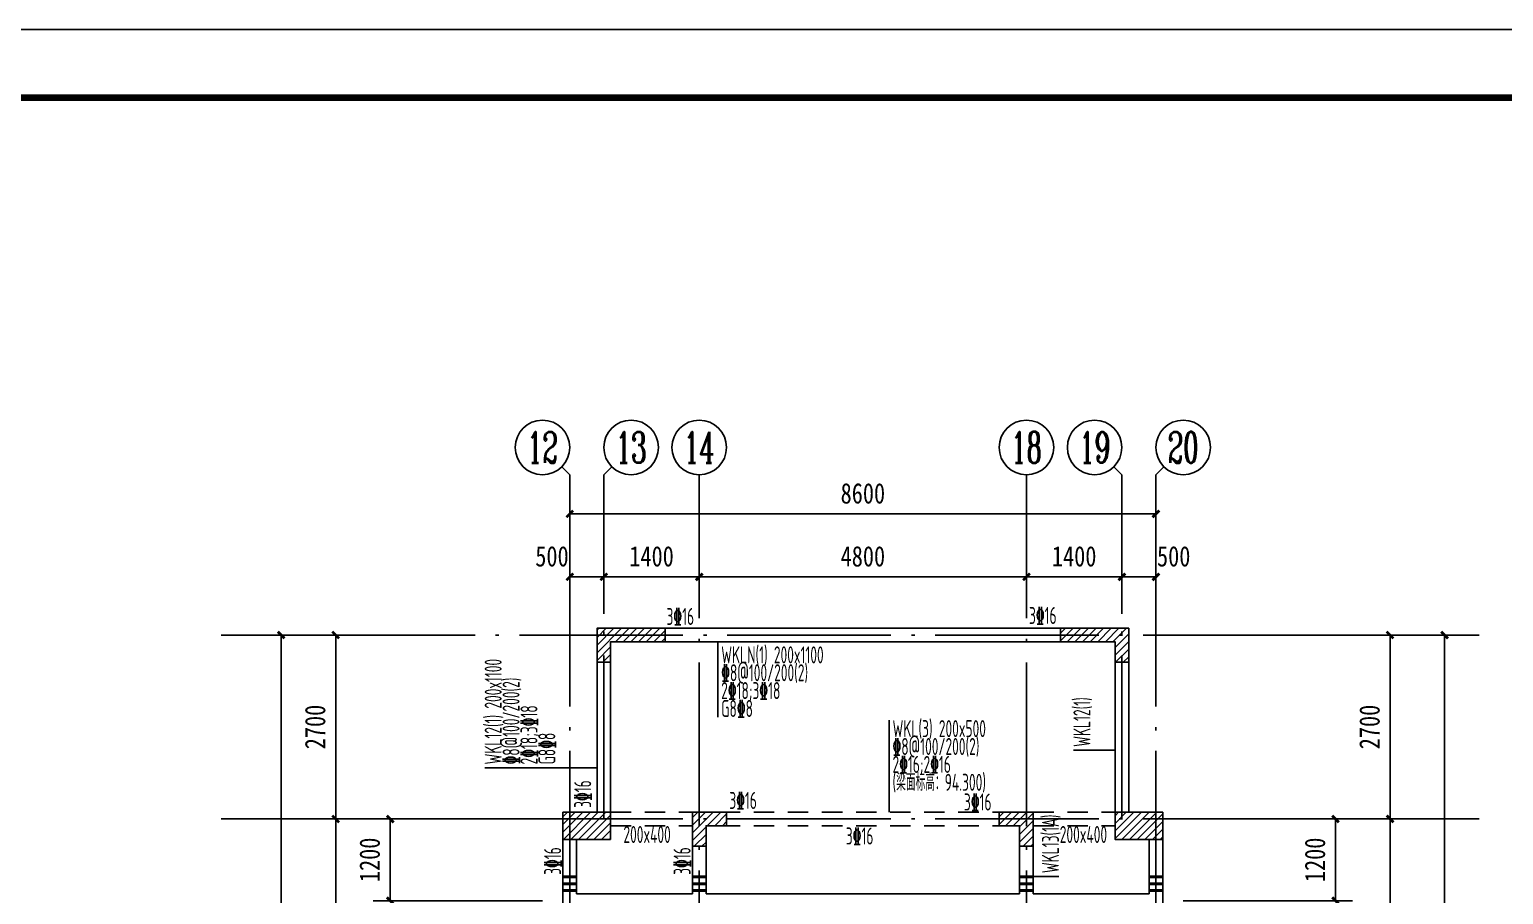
# Model space of a CAD drawing. Extents: x -144902 to 588294, y -160863 to 65494.
# Drawn here: x 134006 to 155630, y -112595 to -99900 of the extents above; entities that cross this region are included whole.
import ezdxf
from ezdxf.enums import TextEntityAlignment as Align

# ---------------------------------------------------------------- set-up
doc = ezdxf.new("R2010")
doc.units = 0
doc.header["$LTSCALE"] = 100
doc.linetypes.add('3', pattern=[5, 3, -2])
doc.linetypes.add('ACAD_ISO04W100', pattern=[30.5, 24, -3, 0.5, -3])
doc.layers.get('0').update_dxf_attribs({"linetype": 'CONTINUOUS'})
doc.layers.get('Defpoints').update_dxf_attribs({"linetype": 'CONTINUOUS'})
for name, color, linetype in [('1508', 2, 'CONTINUOUS'), ('AXIS', 3, 'CONTINUOUS'), ('AXIS_TEXT', 7, 'CONTINUOUS'), ('DOTE', 253, 'ACAD_ISO04W100'), ('HATCH', 254, 'CONTINUOUS'), ('HIDE_BEAMDIMLOCAL', 7, 'CONTINUOUS'), ('HIDE_BEAMDIMMASS', 2, 'CONTINUOUS'), ('S_BEAMDIMLOCAL', 7, 'CONTINUOUS'), ('S_BEAMDIMMASS', 2, 'CONTINUOUS'), ('tk', 7, 'CONTINUOUS'), ('梁', 4, 'CONTINUOUS'), ('梁虚线', 134, '3'), ('次梁箍筋', 1, 'CONTINUOUS'), ('砼墙', 3, 'CONTINUOUS')]:
    doc.layers.add(name, color=color, linetype=linetype)
doc.styles.add('_HZTXT', font='complex.shx', dxfattribs={"width": 0.7, "bigfont": 'tssdchn.shx'})
doc.styles.add('COMPLEX', font='COMPLEX')
doc.styles.add('DIM_FONT', font='SIMHEI.TTF', dxfattribs={"width": 0.8})
doc.styles.get("Standard").update_dxf_attribs({"font": 'tssdeng.shx', "width": 0.7, "bigfont": 'tssdchn.shx'})
doc.dimstyles.new('DIMN', dxfattribs={"dimtxt": 300, "dimasz": 100, "dimexe": 250, "dimexo": 300, "dimgap": 150, "dimtad": 1, "dimdec": 0, "dimzin": 0, "dimdsep": 46, "dimtxsty": 'DIM_FONT', "dimblk": 'ARCHTICK', "dimcen": 0.09, "dimclrt": 7, "dimazin": 2, "dimtfac": 1, "dimtdec": 0, "dimtix": 1, "dimtmove": 2, "dimatfit": 3, "dimfxl": 1, "dimtolj": 1, "dimtzin": 0, "dimarcsym": 0})
pattern_1 = [(45, (-165371.26, 95348.545), (-56.1266, 56.1266), [])]

# ---------------------------------------------------------------- blocks, each defined once
blk = doc.blocks.new('A1tk')
at = {"layer": 'tk', "color": 5}
blk.add_lwpolyline([(0, 0), (0, 59400), (84100, 59400), (84100, 0)], close=True, dxfattribs=at)
at = {"layer": 'tk', "const_width": 100}
blk.add_lwpolyline([(2500, 1000), (83100, 1000), (83100, 58400), (2500, 58400)], close=True, dxfattribs=at)
blk = doc.blocks.new('_ArchTick')
at = {"color": 0, "linetype": 'ByBlock', "const_width": 0.4}
blk.add_lwpolyline([(-0.5, -0.5), (0.5, 0.5)], dxfattribs=at)
blk = doc.blocks.new('*D1544')
at = {"layer": 'AXIS', "color": 0, "lineweight": -2}
for p, q in [((5914, 21623), (5914, 22118)), ((6414, 21623), (6414, 22118)), ((5914, 21868), (6414, 21868))]:
    blk.add_line(p, q, dxfattribs=at)
at = {"layer": 'Defpoints', "color": 0}
for p in [(6414, 21868), (5914, 21323), (6414, 21323)]:
    blk.add_point(p, dxfattribs=at)
at = {"layer": 'AXIS', "color": 0, "lineweight": -2, "xscale": 100, "yscale": 100, "zscale": 100, "rotation": 180}
blk.add_blockref('_ArchTick', (5914, 21868), dxfattribs=at)
at = {"layer": 'AXIS', "color": 0, "lineweight": -2, "xscale": 100, "yscale": 100, "zscale": 100}
blk.add_blockref('_ArchTick', (6414, 21868), dxfattribs=at)
at = {"layer": 'AXIS', "color": 7, "insert": (5653, 22168), "char_height": 300, "attachment_point": 5, "style": 'DIM_FONT'}
blk.add_mtext('\\A1;500', dxfattribs=at)
blk = doc.blocks.new('*D1545')
at = {"layer": 'AXIS', "color": 0, "lineweight": -2}
for p, q in [((6414, 21623), (6414, 22118)), ((7814, 21623), (7814, 22118)), ((6414, 21868), (7814, 21868))]:
    blk.add_line(p, q, dxfattribs=at)
at = {"layer": 'Defpoints', "color": 0}
for p in [(7814, 21868), (6414, 21323), (7814, 21323)]:
    blk.add_point(p, dxfattribs=at)
at = {"layer": 'AXIS', "color": 0, "lineweight": -2, "xscale": 100, "yscale": 100, "zscale": 100, "rotation": 180}
blk.add_blockref('_ArchTick', (6414, 21868), dxfattribs=at)
at = {"layer": 'AXIS', "color": 0, "lineweight": -2, "xscale": 100, "yscale": 100, "zscale": 100}
blk.add_blockref('_ArchTick', (7814, 21868), dxfattribs=at)
at = {"layer": 'AXIS', "color": 7, "insert": (7114, 22168), "char_height": 300, "attachment_point": 5, "style": 'DIM_FONT'}
blk.add_mtext('\\A1;1400', dxfattribs=at)
blk = doc.blocks.new('*D1546')
at = {"layer": 'AXIS', "color": 0, "lineweight": -2}
for p, q in [((7814, 21623), (7814, 22118)), ((12614, 21623), (12614, 22118)), ((7814, 21868), (12614, 21868))]:
    blk.add_line(p, q, dxfattribs=at)
at = {"layer": 'Defpoints', "color": 0}
for p in [(12614, 21868), (7814, 21323), (12614, 21323)]:
    blk.add_point(p, dxfattribs=at)
at = {"layer": 'AXIS', "color": 0, "lineweight": -2, "xscale": 100, "yscale": 100, "zscale": 100, "rotation": 180}
blk.add_blockref('_ArchTick', (7814, 21868), dxfattribs=at)
at = {"layer": 'AXIS', "color": 0, "lineweight": -2, "xscale": 100, "yscale": 100, "zscale": 100}
blk.add_blockref('_ArchTick', (12614, 21868), dxfattribs=at)
at = {"layer": 'AXIS', "color": 7, "insert": (10214, 22168), "char_height": 300, "attachment_point": 5, "style": 'DIM_FONT'}
blk.add_mtext('\\A1;4800', dxfattribs=at)
blk = doc.blocks.new('*D1547')
at = {"layer": 'AXIS', "color": 0, "lineweight": -2}
for p, q in [((12614, 21623), (12614, 22118)), ((14014, 21623), (14014, 22118)), ((12614, 21868), (14014, 21868))]:
    blk.add_line(p, q, dxfattribs=at)
at = {"layer": 'Defpoints', "color": 0}
for p in [(14014, 21868), (12614, 21323), (14014, 21323)]:
    blk.add_point(p, dxfattribs=at)
at = {"layer": 'AXIS', "color": 0, "lineweight": -2, "xscale": 100, "yscale": 100, "zscale": 100, "rotation": 180}
blk.add_blockref('_ArchTick', (12614, 21868), dxfattribs=at)
at = {"layer": 'AXIS', "color": 0, "lineweight": -2, "xscale": 100, "yscale": 100, "zscale": 100}
blk.add_blockref('_ArchTick', (14014, 21868), dxfattribs=at)
at = {"layer": 'AXIS', "color": 7, "insert": (13314, 22168), "char_height": 300, "attachment_point": 5, "style": 'DIM_FONT'}
blk.add_mtext('\\A1;1400', dxfattribs=at)
blk = doc.blocks.new('*D1548')
at = {"layer": 'AXIS', "color": 0, "lineweight": -2}
for p, q in [((14014, 21623), (14014, 22118)), ((14514, 21623), (14514, 22118)), ((14014, 21868), (14514, 21868))]:
    blk.add_line(p, q, dxfattribs=at)
at = {"layer": 'Defpoints', "color": 0}
for p in [(14514, 21868), (14014, 21323), (14514, 21323)]:
    blk.add_point(p, dxfattribs=at)
at = {"layer": 'AXIS', "color": 0, "lineweight": -2, "xscale": 100, "yscale": 100, "zscale": 100, "rotation": 180}
blk.add_blockref('_ArchTick', (14014, 21868), dxfattribs=at)
at = {"layer": 'AXIS', "color": 0, "lineweight": -2, "xscale": 100, "yscale": 100, "zscale": 100}
blk.add_blockref('_ArchTick', (14514, 21868), dxfattribs=at)
at = {"layer": 'AXIS', "color": 7, "insert": (14774, 22168), "char_height": 300, "attachment_point": 5, "style": 'DIM_FONT'}
blk.add_mtext('\\A1;500', dxfattribs=at)
blk = doc.blocks.new('*D1549')
at = {"layer": 'AXIS', "color": 0, "lineweight": -2}
for p, q in [((2342, 21015), (1430, 21015)), ((1680, 5415), (1680, 21015)), ((2342, 5415), (1430, 5415))]:
    blk.add_line(p, q, dxfattribs=at)
at = {"layer": 'Defpoints', "color": 0}
for p in [(1680, 21015), (2642, 21015), (2642, 5415)]:
    blk.add_point(p, dxfattribs=at)
at = {"layer": 'AXIS', "color": 0, "lineweight": -2, "xscale": 100, "yscale": 100, "zscale": 100}
for p, rotation in [((1680, 21015), 90), ((1680, 5415), 270)]:
    blk.add_blockref('_ArchTick', p, dxfattribs=dict(at, rotation=rotation))
at = {"layer": 'AXIS', "color": 7, "insert": (1380, 13215), "char_height": 300, "attachment_point": 5, "rotation": 90, "style": 'DIM_FONT'}
blk.add_mtext('\\A1;15600', dxfattribs=at)
blk = doc.blocks.new('*D1552')
at = {"layer": 'AXIS', "color": 0, "lineweight": -2}
for p, q in [((2342, 21015), (2230, 21015)), ((2480, 18315), (2480, 21015)), ((2342, 18315), (2230, 18315))]:
    blk.add_line(p, q, dxfattribs=at)
at = {"layer": 'Defpoints', "color": 0}
for p in [(2480, 21015), (2642, 21015), (2642, 18315)]:
    blk.add_point(p, dxfattribs=at)
at = {"layer": 'AXIS', "color": 0, "lineweight": -2, "xscale": 100, "yscale": 100, "zscale": 100}
for p, rotation in [((2480, 21015), 90), ((2480, 18315), 270)]:
    blk.add_blockref('_ArchTick', p, dxfattribs=dict(at, rotation=rotation))
at = {"layer": 'AXIS', "color": 7, "insert": (2180, 19665), "char_height": 300, "attachment_point": 5, "rotation": 90, "style": 'DIM_FONT'}
blk.add_mtext('\\A1;2700', dxfattribs=at)
blk = doc.blocks.new('*D1554')
at = {"layer": 'AXIS', "color": 0, "lineweight": -2}
for p, q in [((2342, 18315), (2230, 18315)), ((2480, 13815), (2480, 18315)), ((2342, 13815), (2230, 13815))]:
    blk.add_line(p, q, dxfattribs=at)
at = {"layer": 'Defpoints', "color": 0}
for p in [(2480, 18315), (2642, 18315), (2642, 13815)]:
    blk.add_point(p, dxfattribs=at)
at = {"layer": 'AXIS', "color": 0, "lineweight": -2, "xscale": 100, "yscale": 100, "zscale": 100}
for p, rotation in [((2480, 18315), 90), ((2480, 13815), 270)]:
    blk.add_blockref('_ArchTick', p, dxfattribs=dict(at, rotation=rotation))
at = {"layer": 'AXIS', "color": 7, "insert": (2180, 16065), "char_height": 300, "attachment_point": 5, "rotation": 90, "style": 'DIM_FONT'}
blk.add_mtext('\\A1;4500', dxfattribs=at)
blk = doc.blocks.new('*D1555')
at = {"layer": 'AXIS', "color": 0, "lineweight": -2}
for p, q in [((15414, 21015), (18998, 21015)), ((18748, 5415), (18748, 21015)), ((15414, 5415), (18998, 5415))]:
    blk.add_line(p, q, dxfattribs=at)
at = {"layer": 'Defpoints', "color": 0}
for p in [(15114, 21015), (18748, 21015), (15114, 5415)]:
    blk.add_point(p, dxfattribs=at)
at = {"layer": 'AXIS', "color": 0, "lineweight": -2, "xscale": 100, "yscale": 100, "zscale": 100}
for p, rotation in [((18748, 21015), 90), ((18748, 5415), 270)]:
    blk.add_blockref('_ArchTick', p, dxfattribs=dict(at, rotation=rotation))
at = {"layer": 'AXIS', "color": 7, "insert": (18448, 13215), "char_height": 300, "attachment_point": 5, "rotation": 90, "style": 'DIM_FONT'}
blk.add_mtext('\\A1;15600', dxfattribs=at)
blk = doc.blocks.new('*D1558')
at = {"layer": 'AXIS', "color": 0, "lineweight": -2}
for p, q in [((17348, 21015), (18198, 21015)), ((17948, 18315), (17948, 21015)), ((17348, 18315), (18198, 18315))]:
    blk.add_line(p, q, dxfattribs=at)
at = {"layer": 'Defpoints', "color": 0}
for p in [(17048, 21015), (17948, 21015), (17048, 18315)]:
    blk.add_point(p, dxfattribs=at)
at = {"layer": 'AXIS', "color": 0, "lineweight": -2, "xscale": 100, "yscale": 100, "zscale": 100}
for p, rotation in [((17948, 21015), 90), ((17948, 18315), 270)]:
    blk.add_blockref('_ArchTick', p, dxfattribs=dict(at, rotation=rotation))
at = {"layer": 'AXIS', "color": 7, "insert": (17648, 19665), "char_height": 300, "attachment_point": 5, "rotation": 90, "style": 'DIM_FONT'}
blk.add_mtext('\\A1;2700', dxfattribs=at)
blk = doc.blocks.new('*D1559')
at = {"layer": 'AXIS', "color": 0, "lineweight": -2}
for p, q in [((14914, 18315), (18198, 18315)), ((17948, 13815), (17948, 18315)), ((14914, 13815), (18198, 13815))]:
    blk.add_line(p, q, dxfattribs=at)
at = {"layer": 'Defpoints', "color": 0}
for p in [(14614, 18315), (17948, 18315), (14614, 13815)]:
    blk.add_point(p, dxfattribs=at)
at = {"layer": 'AXIS', "color": 0, "lineweight": -2, "xscale": 100, "yscale": 100, "zscale": 100}
for p, rotation in [((17948, 18315), 90), ((17948, 13815), 270)]:
    blk.add_blockref('_ArchTick', p, dxfattribs=dict(at, rotation=rotation))
at = {"layer": 'AXIS', "color": 7, "insert": (17648, 16065), "char_height": 300, "attachment_point": 5, "rotation": 90, "style": 'DIM_FONT'}
blk.add_mtext('\\A1;4500', dxfattribs=at)
blk = doc.blocks.new('*D1562')
at = {"layer": 'AXIS', "color": 0, "lineweight": -2}
for p, q in [((5914, 22066), (5914, 23042)), ((14514, 22066), (14514, 23042)), ((5914, 22792), (14514, 22792))]:
    blk.add_line(p, q, dxfattribs=at)
at = {"layer": 'Defpoints', "color": 0}
for p in [(14514, 22792), (5914, 21766), (14514, 21766)]:
    blk.add_point(p, dxfattribs=at)
at = {"layer": 'AXIS', "color": 0, "lineweight": -2, "xscale": 100, "yscale": 100, "zscale": 100, "rotation": 180}
blk.add_blockref('_ArchTick', (5914, 22792), dxfattribs=at)
at = {"layer": 'AXIS', "color": 0, "lineweight": -2, "xscale": 100, "yscale": 100, "zscale": 100}
blk.add_blockref('_ArchTick', (14514, 22792), dxfattribs=at)
at = {"layer": 'AXIS', "color": 7, "insert": (10214, 23092), "char_height": 300, "attachment_point": 5, "style": 'DIM_FONT'}
blk.add_mtext('\\A1;8600', dxfattribs=at)
blk = doc.blocks.new('*D1576')
at = {"layer": 'AXIS', "color": 0, "lineweight": -2}
for p, q in [((14914, 18315), (17398, 18315)), ((17148, 17115), (17148, 18315)), ((14914, 17115), (17398, 17115))]:
    blk.add_line(p, q, dxfattribs=at)
at = {"layer": 'Defpoints', "color": 0}
for p in [(14614, 18315), (17148, 18315), (14614, 17115)]:
    blk.add_point(p, dxfattribs=at)
at = {"layer": 'AXIS', "color": 0, "lineweight": -2, "xscale": 100, "yscale": 100, "zscale": 100}
for p, rotation in [((17148, 18315), 90), ((17148, 17115), 270)]:
    blk.add_blockref('_ArchTick', p, dxfattribs=dict(at, rotation=rotation))
at = {"layer": 'AXIS', "color": 7, "insert": (16848, 17715), "char_height": 300, "attachment_point": 5, "rotation": 90, "style": 'DIM_FONT'}
blk.add_mtext('\\A1;1200', dxfattribs=at)
blk = doc.blocks.new('*D1590')
at = {"layer": 'AXIS', "color": 0, "lineweight": -2}
for p, q in [((5514, 18315), (3030, 18315)), ((3280, 17115), (3280, 18315)), ((5514, 17115), (3030, 17115))]:
    blk.add_line(p, q, dxfattribs=at)
at = {"layer": 'Defpoints', "color": 0}
for p in [(3280, 18315), (5814, 18315), (5814, 17115)]:
    blk.add_point(p, dxfattribs=at)
at = {"layer": 'AXIS', "color": 0, "lineweight": -2, "xscale": 100, "yscale": 100, "zscale": 100}
for p, rotation in [((3280, 18315), 90), ((3280, 17115), 270)]:
    blk.add_blockref('_ArchTick', p, dxfattribs=dict(at, rotation=rotation))
at = {"layer": 'AXIS', "color": 7, "insert": (2980, 17715), "char_height": 300, "attachment_point": 5, "rotation": 90, "style": 'DIM_FONT'}
blk.add_mtext('\\A1;1200', dxfattribs=at)
blk = doc.blocks.new('_AXISO')
blk.add_circle((0, 0), 0.5)
at = {"layer": 'AXIS_TEXT', "style": 'COMPLEX', "width": 1.041667}
blk.add_attdef('A', text='', height=0.56, dxfattribs=at).set_placement((-0.25, -0.28), (0.25, -0.28), align=Align.FIT)
blk = doc.blocks.new('2012120611112042')
at = {"layer": 'HATCH'}
h = blk.add_hatch(dxfattribs=at)
h.set_pattern_fill('ANSI31', color=256, scale=25, style=0)
h.set_pattern_definition(pattern_1)
h.paths.add_polyline_path([(7313.6, 20914.8), (6513.6, 20914.8), (6513.6, 20614.8), (6313.6, 20614.8), (6313.6, 21114.8), (7313.6, 21114.8)])
h = blk.add_hatch(dxfattribs=at)
h.set_pattern_fill('ANSI31', color=256, scale=25, style=0)
h.set_pattern_definition(pattern_1)
h.paths.add_polyline_path([(13113.6, 21114.8), (14113.6, 21114.8), (14113.6, 20614.8), (13913.6, 20614.8), (13913.6, 20914.8), (13113.6, 20914.8)])
h = blk.add_hatch(dxfattribs=at)
h.set_pattern_fill('ANSI31', color=256, scale=25, style=0)
h.set_pattern_definition(pattern_1)
h.paths.add_polyline_path([(6513.6, 18014.8), (6513.6, 18414.8), (5813.6, 18414.8), (5813.6, 18014.8)])
h = blk.add_hatch(dxfattribs=at)
h.set_pattern_fill('ANSI31', color=256, scale=25, style=0)
h.set_pattern_definition(pattern_1)
h.paths.add_polyline_path([(7913.6, 17914.8), (7913.6, 18214.8), (8213.6, 18214.8), (8213.6, 18414.8), (7713.6, 18414.8), (7713.6, 17914.8)])
h = blk.add_hatch(dxfattribs=at)
h.set_pattern_fill('ANSI31', color=256, scale=25, style=0)
h.set_pattern_definition(pattern_1)
h.paths.add_polyline_path([(12713.6, 17914.8), (12713.6, 18414.8), (12213.6, 18414.8), (12213.6, 18214.8), (12513.6, 18214.8), (12513.6, 17914.8)])
h = blk.add_hatch(dxfattribs=at)
h.set_pattern_fill('ANSI31', color=256, scale=25, style=0)
h.set_pattern_definition(pattern_1)
h.paths.add_polyline_path([(14613.6, 18014.8), (14613.6, 18414.8), (13913.6, 18414.8), (13913.6, 18014.8)])
at = {"layer": 'AXIS'}
for p, q in [((5796.5, 23485.1), (5913.6, 23367.9)), ((5913.6, 21323.4), (5913.6, 23367.9)), ((6530.8, 23485.1), (6413.6, 23367.9)), ((6413.6, 21323.4), (6413.6, 23367.9)), ((7813.6, 21323.4), (7813.6, 23367.9)), ((12613.6, 21323.4), (12613.6, 23367.9)), ((13896.5, 23485.1), (14013.6, 23367.9)), ((14013.6, 21323.4), (14013.6, 23367.9)), ((14630.8, 23485.1), (14513.6, 23367.9)), ((14513.6, 21323.4), (14513.6, 23367.9)), ((2641.9, 21014.8), (800, 21014.8)), ((17047.8, 21014.8), (19256.5, 21014.8)), ((2641.9, 18314.8), (800, 18314.8)), ((17047.8, 18314.8), (19256.5, 18314.8))]:
    blk.add_line(p, q, dxfattribs=at)
at = {"layer": 'DOTE'}
for p, q in [((5913.6, 10814.8), (5913.6, 21323.4)), ((6413.6, 18314.8), (6413.6, 21323.4)), ((7813.6, 2961.1), (7813.6, 21323.4)), ((12613.6, 2961.1), (12613.6, 21323.4)), ((14013.6, 18314.8), (14013.6, 21323.4)), ((14513.6, 10814.8), (14513.6, 21323.4)), ((2125, 21014.8), (17606.8, 21014.8)), ((2125, 18314.8), (17606.8, 18314.8))]:
    blk.add_line(p, q, dxfattribs=at)
at = {"layer": '梁'}
for p, q in [((7313.6, 21114.8, 0), (13113.6, 21114.8, 0)), ((7313.6, 20914.8, 0), (13113.6, 20914.8, 0)), ((6313.6, 18414.8, 0), (6313.6, 20614.8, 0)), ((6513.6, 18414.8, 0), (6513.6, 20614.8, 0)), ((13913.6, 18414.8, 0), (13913.6, 20614.8, 0)), ((14113.6, 18414.8, 0), (14113.6, 20614.8, 0)), ((5813.6, 13914.8, 0), (5813.6, 18014.8, 0)), ((6013.6, 17214.8, 0), (6013.6, 18014.8, 0)), ((7713.6, 17214.8, 0), (7713.6, 18014.8, 0)), ((7913.6, 17214.8, 0), (7913.6, 18014.8, 0)), ((12513.6, 17214.8, 0), (12513.6, 18014.8, 0)), ((12713.6, 17214.8, 0), (12713.6, 18014.8, 0)), ((14413.6, 17214.8, 0), (14413.6, 18014.8, 0)), ((14613.6, 13914.8, 0), (14613.6, 18014.8, 0)), ((7713.6, 17214.8, 0), (6013.6, 17214.8, 0)), ((7913.6, 17214.8, 0), (10213.6, 17214.8, 0)), ((10213.6, 17214.8, 0), (12513.6, 17214.8, 0)), ((12713.6, 17214.8, 0), (14413.6, 17214.8, 0))]:
    blk.add_line(p, q, dxfattribs=at)
at = {"layer": '梁虚线'}
for p, q in [((6513.6, 18414.8, 0), (7713.6, 18414.8, 0)), ((8113.6, 18414.8, 0), (12313.6, 18414.8, 0)), ((12713.6, 18414.8, 0), (13913.6, 18414.8, 0)), ((6513.6, 18214.8, 0), (7713.6, 18214.8, 0)), ((8113.6, 18214.8, 0), (12213.6, 18214.8, 0)), ((12713.6, 18214.8, 0), (13913.6, 18214.8, 0))]:
    blk.add_line(p, q, dxfattribs=at)
at = {"layer": '砼墙', "elevation": 0}
for points in [[(7313.6, 20914.8), (6513.6, 20914.8), (6513.6, 20614.8), (6313.6, 20614.8), (6313.6, 21114.8), (7313.6, 21114.8)], [(13113.6, 21114.8), (14113.6, 21114.8), (14113.6, 20614.8), (13913.6, 20614.8), (13913.6, 20914.8), (13113.6, 20914.8)], [(6513.6, 18014.8), (6513.6, 18414.8), (5813.6, 18414.8), (5813.6, 18014.8)], [(7913.6, 17914.8), (7913.6, 18214.8), (8213.6, 18214.8), (8213.6, 18414.8), (7713.6, 18414.8), (7713.6, 17914.8)], [(12713.6, 17914.8), (12713.6, 18414.8), (12213.6, 18414.8), (12213.6, 18214.8), (12513.6, 18214.8), (12513.6, 17914.8)], [(14613.6, 18014.8), (14613.6, 18414.8), (13913.6, 18414.8), (13913.6, 18014.8)]]:
    blk.add_lwpolyline(points, close=True, dxfattribs=at)
at = {"layer": 'AXIS'}
ref = blk.add_blockref('_AXISO', (5513.6, 23767.9), dxfattribs=dict(at, xscale=800, yscale=800, zscale=800))
ref.add_attrib('A', '12', dxfattribs={"layer": 'AXIS_TEXT', "height": 452.55, "style": '_HZTXT', "width": 0.724138}).set_placement((5287.4, 23541.7), (5739.9, 23541.7), align=Align.FIT)
ref = blk.add_blockref('_AXISO', (6813.6, 23767.9), dxfattribs=dict(at, xscale=800, yscale=800, zscale=800))
ref.add_attrib('A', '13', dxfattribs={"layer": 'AXIS_TEXT', "height": 452.55, "style": '_HZTXT', "width": 0.724138}).set_placement((6587.4, 23541.7), (7039.9, 23541.7), align=Align.FIT)
ref = blk.add_blockref('_AXISO', (7813.6, 23767.9), dxfattribs=dict(at, xscale=800, yscale=800, zscale=800))
ref.add_attrib('A', '14', dxfattribs={"layer": 'AXIS_TEXT', "height": 452.55, "style": '_HZTXT', "width": 0.677419}).set_placement((7587.4, 23541.7), (8039.9, 23541.7), align=Align.FIT)
ref = blk.add_blockref('_AXISO', (12613.6, 23767.9), dxfattribs=dict(at, xscale=800, yscale=800, zscale=800))
ref.add_attrib('A', '18', dxfattribs={"layer": 'AXIS_TEXT', "height": 452.55, "style": '_HZTXT', "width": 0.724138}).set_placement((12387.4, 23541.7), (12839.9, 23541.7), align=Align.FIT)
ref = blk.add_blockref('_AXISO', (13613.6, 23767.9), dxfattribs=dict(at, xscale=800, yscale=800, zscale=800))
ref.add_attrib('A', '19', dxfattribs={"layer": 'AXIS_TEXT', "height": 452.55, "style": '_HZTXT', "width": 0.724138}).set_placement((13387.4, 23541.7), (13839.9, 23541.7), align=Align.FIT)
ref = blk.add_blockref('_AXISO', (14913.6, 23767.9), dxfattribs=dict(at, xscale=800, yscale=800, zscale=800))
ref.add_attrib('A', '20', dxfattribs={"layer": 'AXIS_TEXT', "height": 452.55, "style": '_HZTXT', "width": 0.617647}).set_placement((14687.4, 23541.7), (15139.9, 23541.7), align=Align.FIT)
dim = blk.add_linear_dim(base=(14513.6, 22791.8), p1=(5913.6, 21765.7), p2=(14513.6, 21765.7), dimstyle='DIMN', dxfattribs=at)
dim.commit()
dim.dimension.update_dxf_attribs({"geometry": '*D1562', "text_midpoint": (10213.6, 23091.8)})
for base, p1, p2, picture, middle in [((6413.6, 21867.9), (5913.6, 21323.4), (6413.6, 21323.4), '*D1544', (5653.3, 22167.9)), ((14513.6, 21867.9), (14013.6, 21323.4), (14513.6, 21323.4), '*D1548', (14774, 22167.9))]:
    dim = blk.add_linear_dim(base=base, p1=p1, p2=p2, angle=0, dimstyle='DIMN', dxfattribs=at)
    dim.commit()
    dim.dimension.update_dxf_attribs({"geometry": picture, "text_midpoint": middle, "dimtype": 129})
for p1, p2, distance, picture, middle in [((6413.6, 21323.4), (7813.6, 21323.4), 544.5, '*D1545', (7113.6, 22167.9)), ((7813.6, 21323.4), (12613.6, 21323.4), 544.5, '*D1546', (10213.6, 22167.9)), ((12613.6, 21323.4), (14013.6, 21323.4), 544.5, '*D1547', (13313.6, 22167.9)), ((2641.9, 5414.8), (2641.9, 21014.8), 962.1, '*D1549', (1379.8, 13214.8)), ((2641.9, 18314.8), (2641.9, 21014.8), 162.1, '*D1552', (2179.8, 19664.8)), ((15113.6, 5414.8), (15113.6, 21014.8), -3633.9, '*D1555', (18447.5, 13214.8)), ((17047.8, 18314.8), (17047.8, 21014.8), -899.7, '*D1558', (17647.5, 19664.8)), ((2641.9, 13814.8), (2641.9, 18314.8), 162.1, '*D1554', (2179.8, 16064.8)), ((14613.6, 13814.8), (14613.6, 18314.8), -3333.9, '*D1559', (17647.5, 16064.8))]:
    dim = blk.add_aligned_dim(p1=p1, p2=p2, distance=distance, dimstyle='DIMN', dxfattribs=at)
    dim.commit()
    dim.dimension.update_dxf_attribs({"geometry": picture, "text_midpoint": middle})
for base, p1, p2, picture, middle in [((3279.8, 18314.8), (5813.6, 17114.8), (5813.6, 18314.8), '*D1590', (2979.8, 17714.8)), ((17147.5, 18314.8), (14613.6, 17114.8), (14613.6, 18314.8), '*D1576', (16847.5, 17714.8))]:
    dim = blk.add_linear_dim(base=base, p1=p1, p2=p2, angle=90, dimstyle='DIMN', dxfattribs=at)
    dim.commit()
    dim.dimension.update_dxf_attribs({"geometry": picture, "text_midpoint": middle})

msp = doc.modelspace()

# ---------------------------------------------------------------- linework, layer by layer
at = {"layer": 'HIDE_BEAMDIMMASS'}
for p, q in [((149320.446, -110478.73), (149931.465, -110478.73)), ((140683.572, -110736.922), (142331.465, -110736.922)), ((149108.237, -112331.927), (148731.465, -112331.927))]:
    msp.add_line(p, q, dxfattribs=at)
at = {"layer": 'S_BEAMDIMMASS'}
for p, q in [((144103.088, -109990.472), (144103.088, -108886.836)), ((146616.571, -110035.83), (146616.571, -111386.826))]:
    msp.add_line(p, q, dxfattribs=at)
at = {"layer": '次梁箍筋', "const_width": 44.9, "elevation": 0}
for points in [[(141831.465, -112336.841), (142031.465, -112336.841)], [(141831.465, -112436.841), (142031.465, -112436.841)], [(143731.465, -112336.841), (143931.465, -112336.841)], [(143731.465, -112436.841), (143931.465, -112436.841)], [(148531.465, -112336.841), (148731.465, -112336.841)], [(148531.465, -112436.841), (148731.465, -112436.841)], [(150431.465, -112336.841), (150631.465, -112336.841)], [(150431.465, -112436.841), (150631.465, -112436.841)], [(141831.465, -112536.841), (142031.465, -112536.841)], [(143731.465, -112536.841), (143931.465, -112536.841)], [(148531.465, -112536.841), (148731.465, -112536.841)], [(150431.465, -112536.841), (150631.465, -112536.841)]]:
    msp.add_lwpolyline(points, dxfattribs=at)

# ---------------------------------------------------------------- block references
msp.add_blockref('2012120611112042', (136017.829, -129801.651))
at = {"layer": '1508'}
msp.add_blockref('A1tk', (100166.634, -159300.016), dxfattribs=at)

# ---------------------------------------------------------------- texts
at = {"layer": 'HIDE_BEAMDIMLOCAL', "width": 0.6}
for p in [(142246.438, -111323.458), (141804.86, -112306.187), (143704.86, -112306.187)]:
    msp.add_text('3%%13216', height=250, rotation=90, dxfattribs=at).set_placement(p)
at = {"layer": 'HIDE_BEAMDIMMASS', "width": 0.6}
for s, p in [('WKL12(1) 200x1100', (140933.572, -110686.921)), ('%%1328@100/200(2)', (141196.072, -110686.921)), ('2%%13218;3%%13218', (141458.572, -110686.921)), ('WKL12(1) ', (149570.446, -110428.73)), ('G8%%1328', (141721.072, -110686.921)), ('WKL13(1A) ', (149108.237, -112281.927))]:
    msp.add_text(s, height=250, rotation=90, dxfattribs=at).set_placement(p)
at = {"layer": 'S_BEAMDIMLOCAL', "width": 0.6}
for s, p in [('3%%13216', (143351.489, -108639.794)), ('3%%13216', (148669.313, -108625.205)), ('3%%13216', (144272.551, -111339.783)), ('3%%13216', (147714.815, -111362.465)), ('200x400', (142718.972, -111839.388)), ('3%%13216', (145982.108, -111861.453)), ('200x400', (149120.202, -111839.388))]:
    msp.add_text(s, height=250, dxfattribs=at).set_placement(p)
at = {"layer": 'S_BEAMDIMMASS', "width": 0.6}
for s, p in [('WKLN(1) 200x1100', (144153.088, -109202.972)), ('%%1328@100/200(2)', (144153.088, -109465.472)), ('2%%13218;3%%13218', (144153.088, -109727.972)), ('G8%%1328', (144153.088, -109990.472)), ('WKL(3) 200x500', (146666.572, -110285.83)), ('%%1328@100/200(2)', (146666.572, -110548.33)), ('2%%13216;2%%13216', (146666.572, -110810.83)), ('(梁面标高：94.300)', (146666.572, -111073.33))]:
    msp.add_text(s, height=250, dxfattribs=at).set_placement(p)

doc.saveas('drawing.dxf')
